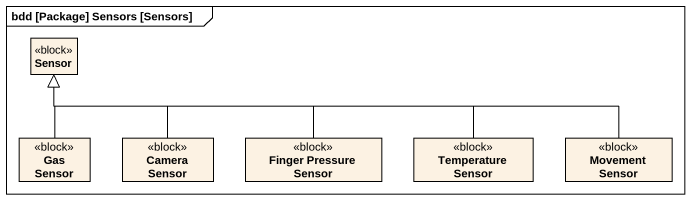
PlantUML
@startuml
mainframe bdd [Package] Sensors [Sensors]
hide circle
hide empty members
class Sensor <<block>>
class "Gas Sensor" as Gas_Sensor <<block>>
class "Camera Sensor" as Camera_Sensor <<block>>
class "Finger Pressure Sensor" as Finger_Pressure_Sensor <<block>>
class "Temperature Sensor" as Temperature_Sensor <<block>>
class "Movement Sensor" as Movement_Sensor <<block>>
Gas_Sensor -up-|> Sensor
Camera_Sensor -up-|> Sensor
Finger_Pressure_Sensor -left-|> Sensor
Temperature_Sensor -left-|> Sensor
Movement_Sensor -left-|> Sensor
@enduml
